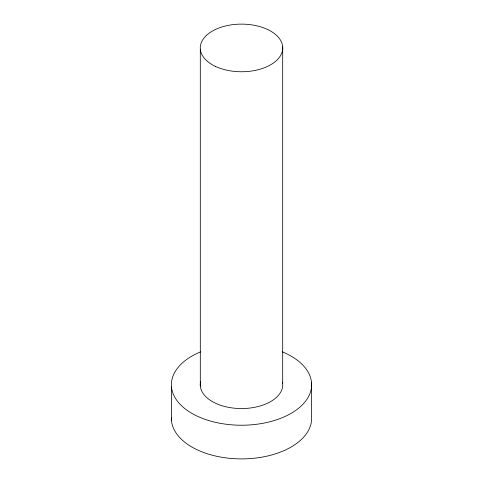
<?xml version="1.0" encoding="UTF-8"?>
<svg xmlns="http://www.w3.org/2000/svg" width="483" height="483" viewBox="0 0 483 483"><rect width="100%" height="100%" fill="white"/><g stroke="black" fill="none" stroke-linecap="round" stroke-linejoin="round"><path stroke-width="0.72" d="M311.529 382.621L311.529 416.298A70.126 40.487 0 0 1 242.726 458.898A70.126 40.487 0 0 1 171.387 417.717M282.694 46.688L282.694 383.49M200.306 49.181L200.306 385.983M171.471 386.859L171.471 420.536M282.398 351.847A70.126 40.487 0 0 1 293.742 411.745A70.126 40.487 0 0 1 189.372 411.824A70.126 40.487 0 0 1 200.463 351.908M282.489 382.077A41.248 23.818 0 0 1 241.186 408.552A41.248 23.818 0 0 1 200.584 381.715M215.539 66.443A41.248 23.818 0 0 0 282.241 51.657A41.248 23.818 0 0 0 226.72 25.702A41.248 23.818 0 0 0 215.539 66.443"/></g></svg>
